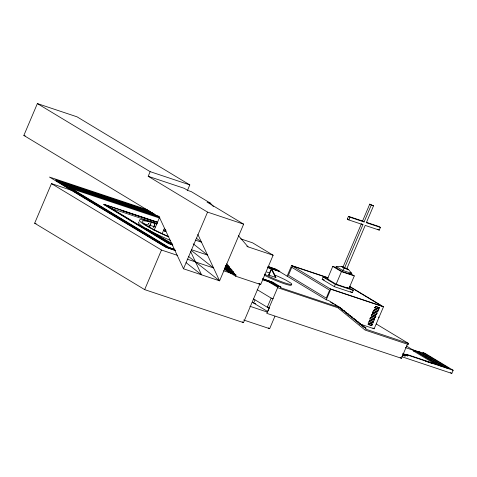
<?xml version="1.0" encoding="UTF-8"?>
<svg xmlns="http://www.w3.org/2000/svg" width="477" height="477" viewBox="0 0 477 477"><rect width="100%" height="100%" fill="white"/><g stroke="black" fill="none" stroke-linecap="round" stroke-linejoin="round"><path stroke-width="0.72" d="M213.392 206.583L210.506 203.226L206.994 202.051L243.646 224.172L219.593 280.846L183.502 268.789L159.348 217.226L23.85 135.444L37.373 103.581L77.024 116.823L189.81 184.897L187.509 190.323M259.995 283.714L243.473 322.625L144.668 289.622L34.66 223.224L51.468 183.627L72.641 190.705M68.789 187.753L69.07 187.103L159.825 217.417M172.853 245.065L168.631 243.652L103.891 204.579L104.016 204.281L157.517 222.151M243.646 224.172L207.561 212.116L148.192 176.287L150.16 171.654L37.373 103.581M149.575 226.611C149.581 227.428 150.815 222.765 150.869 223.588M149.957 225.991L150.959 223.63M154.691 224.542C154.846 223.498 153.355 228.555 153.481 227.428M153.821 226.873L154.822 224.512M154.029 230.469L159.551 217.458M162.114 233.79L164.44 228.31M165 231.345L164.678 231.166L165.358 231.458L165 231.345L165.752 229.574M144.668 289.622L161.476 250.026L51.468 183.627M168.631 243.652L168.757 243.353L104.016 204.281M183.502 268.789L207.561 212.116M226.879 263.698L226.432 264.747L228.185 265.331L227.744 266.381L229.497 266.965L229.049 268.014L230.808 268.599L230.361 269.648L232.114 270.232L231.667 271.276L233.426 271.866L232.979 272.91L234.732 273.5L234.29 274.543L236.043 275.128L235.596 276.177L260.675 284.554L273.124 255.231L252.566 242.823L240.724 238.87M267.8 311.612L253.645 303.068L254.945 299.997M268.652 275.032L271.324 268.748L275.879 277.525L268.652 275.032L268.945 275.211L271.616 268.927L275.879 277.525M262.35 278.914L269.404 281.269L269.165 281.824L271.622 283.302L275.879 284.727L275.623 285.318L280.899 287.082L280.625 287.732L340.441 307.713L340.101 308.512L342.403 309.281L342.063 310.074L344.364 310.843L344.024 311.642L346.326 312.411L345.992 313.21L348.293 313.979L347.954 314.778L350.255 315.547L349.915 316.346L352.217 317.116L351.877 317.915L354.178 318.684L353.845 319.483L356.146 320.246L355.806 321.045L358.108 321.814L357.768 322.613L360.069 323.382L359.73 324.181L362.031 324.95L361.691 325.749L363.999 326.518L363.659 327.317L365.96 328.087L365.531 329.094L408.539 343.458L408.121 344.442L407.012 345.193L401.443 358.31L266.756 313.323L278.264 286.2M271.622 283.302L271.854 282.748L269.404 281.269M272.51 282.837L272.784 282.187L262.94 278.896M268.062 310.998L269.362 307.927L267.275 307.236L271.157 298.089L257.169 289.646M287.112 276.147L291.608 265.552L328.075 277.733M243.64 319.989L269.654 328.677L274.889 316.334M366.229 222.258L378.893 226.486L380.419 227.41L379.269 230.117L365.203 225.412L346.773 268.819L344.519 268.068L362.943 224.661L348.872 219.963L347.345 219.038L348.496 216.331L362.568 221.03L364.094 221.954L371.261 205.074L369.735 204.15L362.568 221.03M349.021 287.822L353.278 290.398L352.318 292.669L334.341 286.665L322.166 279.313L323.126 277.042L327.967 278.657M348.872 219.963L350.023 217.256L348.496 216.331M351.197 274.042L354.304 275.915L348.967 288.484L336.136 284.197L327.443 278.95L332.779 266.381L336.154 267.508M343.738 267.209L341.288 266.393L336.231 266.56L335.748 267.698L342.039 271.496L351.334 274.603L351.817 273.464L348.478 269.577L346.153 268.175M340.441 307.713L328.587 300.558L326.286 299.789L330.788 289.199L291.608 265.552M334.341 286.665L335.307 284.393L323.126 277.042M361.417 223.737L342.993 267.144L344.519 268.068M336.136 284.197L341.472 271.628L332.779 266.381M342.039 271.496L344.191 268.146L348.478 269.577M369.735 204.15L373.515 205.825L366.348 222.705L380.419 227.41M371.184 317.497L374.743 318.779L374.159 320.156L369.961 318.654L370.546 317.283M372.298 313.162L372.877 311.785L376.717 313.067L377.074 313.288L376.49 314.659L372.298 313.162L376.49 314.659M372.996 322.905L372.632 322.685L373.217 321.313L373.574 321.528L372.996 322.905L369.156 321.623L369.741 320.246L369.383 320.031L372.579 321.099M370.325 318.874L370.903 317.497L374.743 318.779M372.072 314.754L371.488 316.126L375.327 317.408L375.912 316.036L371.714 314.534L375.912 316.036M372.656 313.377L373.241 312.006L372.877 311.785M374.988 307.886L375.572 306.508L379.406 307.79L378.827 309.168L374.63 307.665L378.827 309.168M372.054 324.062L372.412 324.277L371.827 325.648L371.47 325.433L372.054 324.062L368.214 322.78M374.159 320.156L373.801 319.936L374.385 318.564M375.327 317.408L374.97 317.193L375.548 315.816M376.132 314.444L376.717 313.067M377.659 311.91L377.301 311.696L377.885 310.324L378.243 310.539L377.659 311.91L373.819 310.628L374.403 309.257L378.243 310.539M378.464 308.947L379.048 307.576L375.852 306.508M360.034 324.062L374.153 328.778L383.484 306.8L349.456 286.266M402.683 356.11L403.011 355.341L405.104 356.039L405.444 355.24L402.612 353.529M406.452 354.298L406.118 355.085L407.537 355.943L407.871 355.156L406.452 354.298L449.638 368.727L423.01 352.652L422.676 353.439L446.77 367.982M435.31 364.16L413.237 350.839L413.565 350.07L418.448 351.698M441.082 366.109L417.953 352.151L418.287 351.352L423.624 353.445M401.67 356.671L451.82 373.419L453.15 370.283L425.102 353.356L423.01 352.652M277.644 287.673L337.805 307.743L365.114 330.072L408.121 344.442M371.261 205.074L373.515 205.825M350.023 217.256L364.094 221.954M347.345 219.038L348.753 219.509M150.16 171.654L189.81 184.897M148.192 176.287L184.283 188.343L187.789 190.46L191.301 191.635L210.506 203.226M23.85 135.444L25.239 135.909M341.472 271.628L354.304 275.915M147.566 209.82L49.465 177.056L165.996 247.384L175.387 250.497M150.022 211.305L55.541 179.746L169.091 248.29M56.715 180.771L152.61 212.802M154.697 214.251L62.189 183.347L168.25 247.36L174.606 249.483M62.642 184.182L159.39 216.498M246.806 246.108L248.046 246.853L273.124 255.231M70.9 188.457L159.545 218.067M292.347 265.999L327.693 277.805M327.443 278.95L328.79 279.403M157.643 222.431L106.222 205.259L169.18 243.258L172 244.2M103.891 204.579L106.007 205.283M121.546 210.476L156.146 222.032M109.919 207.948L157.225 223.749M322.166 279.313L324.235 280.005M335.307 284.393L353.278 290.398M195.23 240.086L201.479 242.173L196.315 238.118M268.569 266.601L277.215 269.732L268.068 266.679M268.956 267.072L271.055 267.77M267.728 267.037L279.868 271.335L267.901 267.335M267.567 267.567L279.498 271.55L326.286 299.789M330.173 288.829L381.779 306.067L349.623 286.659M330.788 289.199L383.484 306.8M374.683 309.257L377.241 310.11M373.461 310.414L377.301 311.696M191.551 249.733L207.513 255.064L193.179 243.801M171.851 243.431L145.634 228.346L170.021 243.061L172.131 243.765M168.757 243.353L172.275 244.528M373.241 312.006L377.074 313.288M174.29 249.286L169.365 247.641L69.07 187.103M262.875 278.973L270.644 281.567L275.879 284.727M174.916 249.704L167.159 247.116L166.926 247.67L165.65 246.901M167.993 247.957L175.423 250.401M263.328 279.802L269.696 281.895M262.684 279.683L271.854 282.748M371.13 315.911L374.97 317.193M369.961 318.654L373.801 319.936M161.476 250.026L177.706 255.445M223.582 270.769L231.345 273.363M187.181 259.148L213.553 267.955L191.194 250.389M369.741 320.246L373.574 321.528M372.632 322.685L368.799 321.403L369.156 321.623M372.412 324.277L368.572 322.995L367.988 324.366L371.827 325.648M368.268 324.366L371.47 325.433M271.157 298.089L273.267 298.793M34.66 223.224L36.067 223.695M405.372 347.596L416.522 351.316M422.676 353.439L424.071 353.904M417.953 352.151L419.349 352.616M413.237 350.839L415.33 351.537M252.25 302.221L253.657 302.692M253.645 303.068L255.755 303.771M407.871 355.156L453.15 370.283M403.303 353.761L407.483 355.156M425.597 361.208L433.259 363.766M405.444 355.24L407.537 355.943M402.964 354.56L405.056 355.258M249.924 306.276L267.454 312.131M264.324 274.042L265.248 274.561A17.387 1.848 23 0 0 284.715 282.861A17.387 1.848 23 0 0 290.869 283.117L286.218 280.315A17.387 1.848 23 0 0 274.585 274.955M377.742 229.193L379.269 230.117M361.924 224.047L362.943 224.661M345.247 267.901L346.773 268.819M341.288 266.393L344.191 268.146M350.559 272.707L351.817 273.464L342.522 270.358L336.231 266.56M349.444 273.458L351.334 274.603M347.107 287.363L348.967 288.484M379.048 307.576L379.406 307.79M350.488 291.566L352.318 292.669M378.374 317.026L378.982 317.396M376.258 323.972L408.539 343.458M418.287 351.352L445.166 367.576M413.565 350.07L439.418 365.674M406.362 345.986L413.792 350.47M450.55 372.65L451.82 373.419M330.555 302.126L333.673 304.01M334.92 304.761L336.166 305.513M337.412 306.27L342.403 309.281M340.626 308.589L344.364 310.849M372.889 328.015L374.153 328.778M341.961 309.782L346.326 312.411M345.795 312.477L348.293 313.979M345.891 312.912L350.255 315.547M348.478 314.856L352.217 317.116M351.686 317.175L354.178 318.684M353.648 318.743L356.146 320.252M354.363 319.56L358.108 321.814M356.951 321.498L360.069 323.382M358.293 322.69L362.031 324.95M359.628 323.883L363.993 326.518M362.216 325.827L365.96 328.087M402.838 354.667L405.104 356.039M400.167 357.541L401.443 358.31M272.784 282.187L280.899 287.082M276.881 285.473L278.127 286.224M272.802 283.392L278.359 286.743M270.393 282.163L275.623 285.318M267.698 281.197L277.697 287.232M258.808 283.427L260.675 284.554M226.951 264.586L228.185 265.331M227.636 265.844L229.497 266.965M225.883 265.26L227.744 266.381M226.468 265.981L228.328 267.102M229.568 267.847L230.808 268.599M225.335 265.767L229.049 268.014M229.634 268.736L232.114 270.232M225.406 266.655L230.361 269.648M232.186 271.115L233.426 271.866M224.858 267.168L231.667 271.276M233.492 272.749L234.732 273.5M224.923 268.05L232.979 272.91M234.803 274.382L236.043 275.128M224.375 268.563L234.29 274.543M224.446 269.445L235.596 276.177M267.514 306.818L269.362 307.927M253.573 298.966L267.275 307.236M56.578 181.069L58.492 182.226M59.768 182.995L98.035 206.094M99.311 206.863L108.243 212.253M109.519 213.022L111.433 214.179M112.709 214.948L150.976 238.047M152.252 238.816L161.184 244.206M162.46 244.975L164.374 246.132M268.402 327.92L269.654 328.677M242.197 321.856L243.473 322.625M188.63 256.525L219.593 280.846L197.854 234.44M186.066 262.654L201.544 274.818L190.681 251.617M238.417 235.668L248.046 246.853M271.324 268.748L275.587 277.352M170.647 240.521A38.685 4.108 23 0 1 139.081 222.02M168.327 236.795A38.685 4.108 23 0 1 139.928 221.274A38.685 4.108 23 0 1 157.028 223.832M168.828 236.681A35.817 3.804 23 0 1 142.73 222.526A35.817 3.804 23 0 1 156.545 224.059M144.114 223.946A35.817 3.804 23 0 1 155.293 227.01M163.623 229.992A35.817 3.804 23 0 1 166.181 230.969M291.328 284.876A17.387 1.848 23 0 1 282.527 283.129A17.387 1.848 23 0 1 264.872 275.456M266.75 272.015A17.387 1.848 23 0 1 269.833 273.106M291.793 267.311L288.412 275.283L326.232 298.113L329.619 290.141L291.793 267.311M148.311 223.385L148.973 223.677L148.347 223.391"/></g></svg>
